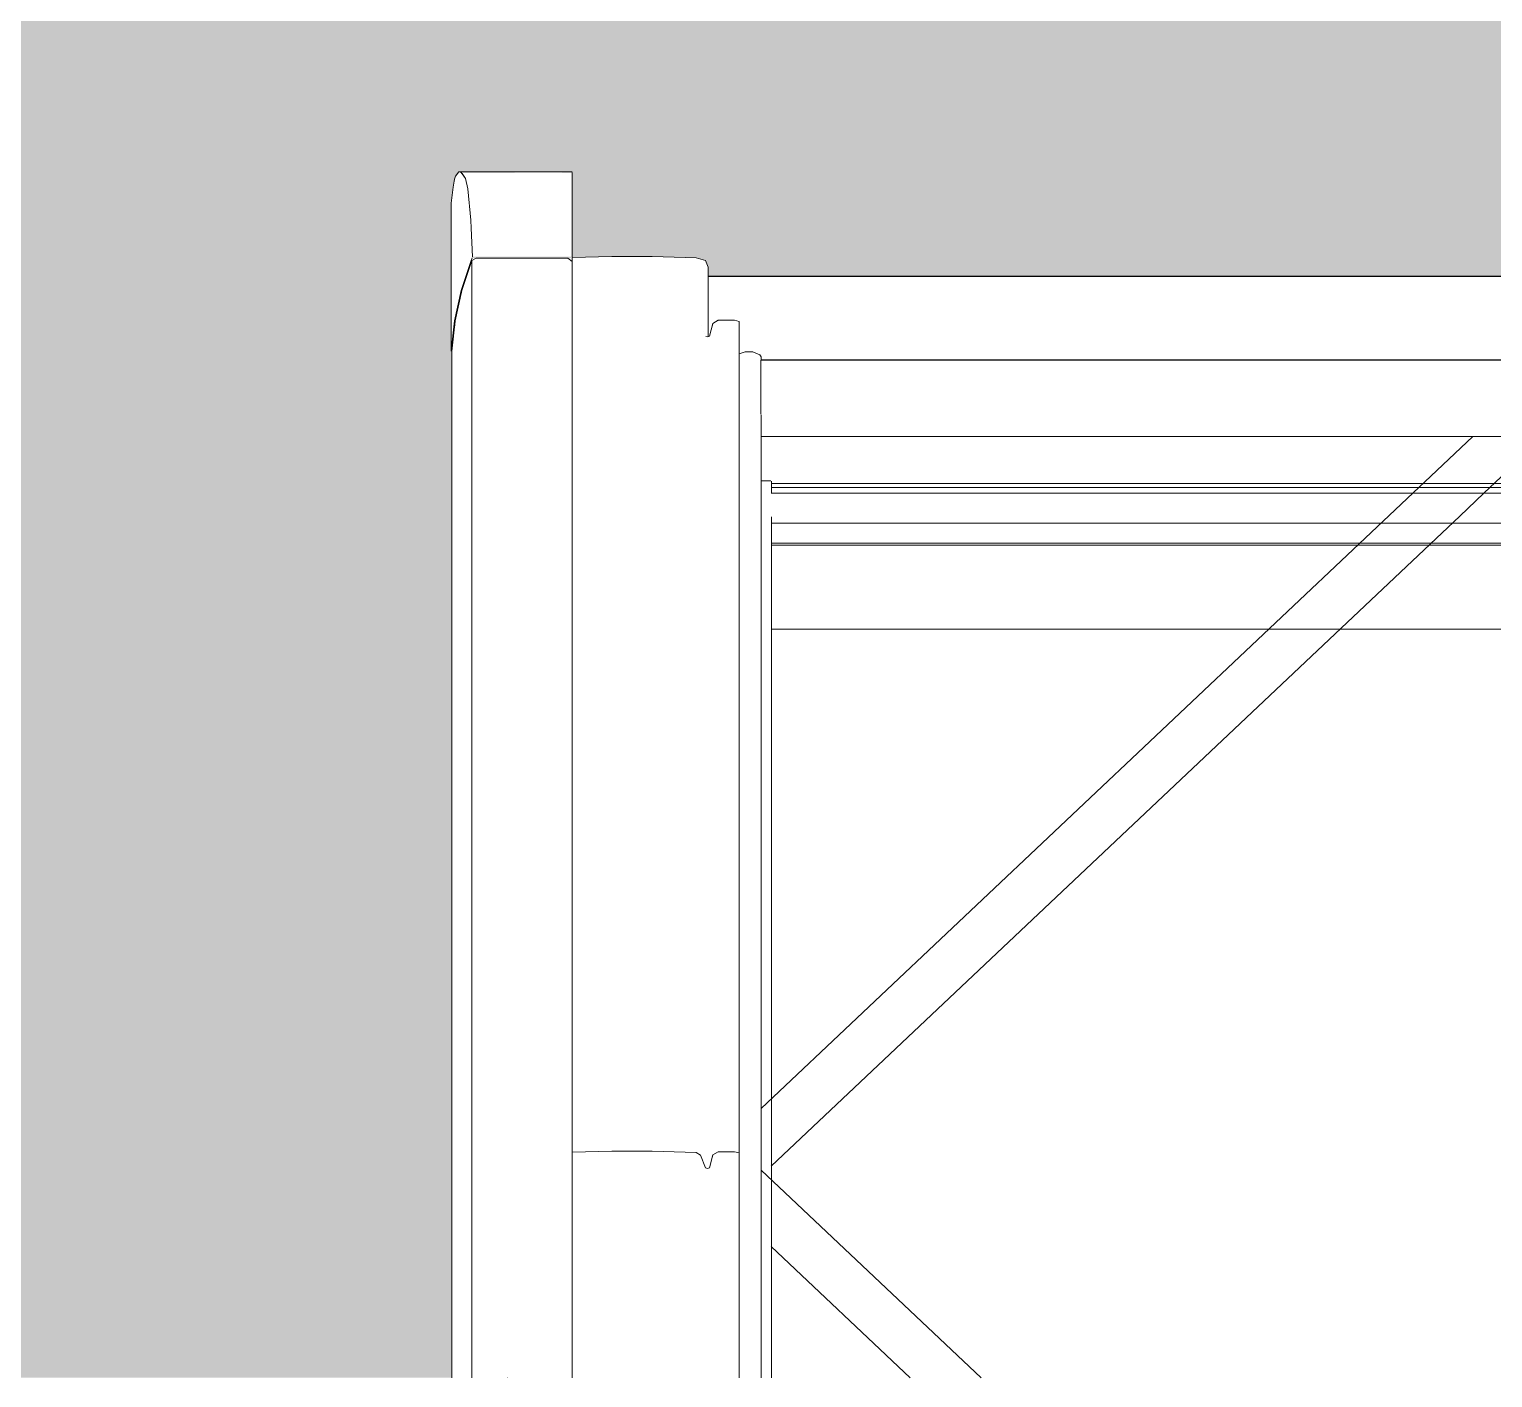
# Model space of a CAD drawing. Header units: metres. Extents: x -3 to 171, y -23 to 41.
# Drawn here: x 16.045 to 16.632, y -22.523 to -21.982 of the extents above; entities that cross this region are included whole.
import ezdxf

# ---------------------------------------------------------------- set-up
doc = ezdxf.new("R2010")
doc.units = ezdxf.units.M
doc.header["$MEASUREMENT"] = 0
doc.set_wipeout_variables(frame=1)
doc.linetypes.add('Schnittlinie', pattern=[0.006, 0.003, -0.0015, 0, -0.0015])
doc.linetypes.add('Wipeout_Contour', pattern=[1, 0, -1])
for name, color, linetype in [('4._1.DG PP STG1_1_325 Dachfenster', 7, 'Continuous'), ('4._1.DG PP STG1_1_330 Dachaufbau', 7, 'Continuous'), ('4._1.DG PP STG1_1_851 Marker Schnitt', 7, 'Continuous')]:
    doc.layers.add(name, color=color, linetype=linetype)

msp = doc.modelspace()

# ---------------------------------------------------------------- linework, layer by layer
at = {"layer": '4._1.DG PP STG1_1_325 Dachfenster', "color": 7, "linetype": 'Continuous', "lineweight": 13, "ltscale": 1000, "true_color": 0xf4f4f4, "flags": 128}
for points in [[(16.9373, -22.24246), (16.3427, -22.24246)], [(16.3427, -22.28679), (16.9373, -22.28679)]]:
    msp.add_lwpolyline(points, dxfattribs=at)

# ---------------------------------------------------------------- wipeouts: each hides what was drawn before it
at = {"color": 254, "linetype": 'Wipeout_Contour', "lineweight": 0, "ltscale": 111.871495}
msp.add_wipeout([(17.89688, -22.11982), (16.23688, -22.11982), (16.23688, -22.14457), (17.89688, -22.14457)], dxfattribs=at).dxf.layer = '4._1.DG PP STG1_1_330 Dachaufbau'

# ---------------------------------------------------------------- next in the draw order: hatches: boundary and pattern name
at = {"layer": '4._1.DG PP STG1_1_330 Dachaufbau', "linetype": 'Continuous', "lineweight": 0, "true_color": 0x000000}
msp.add_hatch(color=18, dxfattribs=at).paths.add_polyline_path([(12.32089, -21.27982), (12.32089, -21.295), (15.47503, -21.295), (15.47503, -22.52309), (16.23688, -22.52309), (16.23688, -22.11982), (17.89688, -22.11982), (17.89688, -22.52309), (18.92527, -22.52309), (18.9306, -21.27982)])

# ---------------------------------------------------------------- next in the draw order: linework, layer by layer
at = {"layer": '4._1.DG PP STG1_1_330 Dachaufbau', "color": 7, "linetype": 'Continuous', "lineweight": 18, "ltscale": 1000, "flags": 128}
msp.add_lwpolyline([(17.89688, -22.11982), (16.23688, -22.11982)], dxfattribs=at)
at = {"layer": '4._1.DG PP STG1_1_851 Marker Schnitt', "color": 7, "linetype": 'Schnittlinie', "lineweight": 13, "ltscale": 1000}
msp.add_line((5.88451, -22.12333), (19.85, -22.12333), dxfattribs=at)

# ---------------------------------------------------------------- next in the draw order: wipeouts: each hides what was drawn before it
at = {"color": 254, "linetype": 'Wipeout_Contour', "lineweight": 0, "ltscale": 136.496832}
msp.add_wipeout([(16.2143, -22.05172), (16.2143, -22.11113), (16.2156, -22.09889), (16.2156, -22.04206), (16.21507, -22.04523)], dxfattribs=at).dxf.layer = '4._1.DG PP STG1_1_325 Dachfenster'
at = {"color": 254, "linetype": 'Wipeout_Contour', "lineweight": 0, "ltscale": 83.578569}
msp.add_wipeout([(16.3385, -22.11475), (16.9415, -22.11475), (16.3385, -22.11454)], dxfattribs=at).dxf.layer = '4._1.DG PP STG1_1_325 Dachfenster'
at = {"color": 254, "linetype": 'Wipeout_Contour', "lineweight": 0, "ltscale": 110.77693}
msp.add_wipeout([(16.3385, -22.12967), (16.9415, -22.12967), (16.9415, -22.12536), (16.3385, -22.12536)], dxfattribs=at).dxf.layer = '4._1.DG PP STG1_1_325 Dachfenster'
at = {"color": 254, "linetype": 'Wipeout_Contour', "lineweight": 0, "ltscale": 110.810323}
msp.add_wipeout([(16.3386, -22.13745), (16.3386, -22.13851), (16.9414, -22.13851), (16.9414, -22.13745)], dxfattribs=at).dxf.layer = '4._1.DG PP STG1_1_325 Dachfenster'
at = {"color": 254, "linetype": 'Wipeout_Contour', "lineweight": 0, "ltscale": 111.018829}
msp.add_wipeout([(16.2787, -22.4321), (16.2628, -22.43262), (16.2628, -22.52309), (16.2787, -22.52309)], dxfattribs=at).dxf.layer = '4._1.DG PP STG1_1_325 Dachfenster'
at = {"color": 254, "linetype": 'Wipeout_Contour', "lineweight": 0, "ltscale": 111.137043}
msp.add_wipeout([(16.3171, -22.4391), (16.3171, -22.52309), (16.3179, -22.52309), (16.3179, -22.43882)], dxfattribs=at).dxf.layer = '4._1.DG PP STG1_1_325 Dachfenster'
at = {"color": 254, "linetype": 'Wipeout_Contour', "lineweight": 0, "ltscale": 112.050557}
msp.add_wipeout([(17.89688, -22.17992), (16.23688, -22.17992), (16.23688, -22.1976), (17.89688, -22.1976)], dxfattribs=at).dxf.layer = '4._1.DG PP STG1_1_330 Dachaufbau'

# ---------------------------------------------------------------- next in the draw order: linework, layer by layer
at = {"layer": '4._1.DG PP STG1_1_330 Dachaufbau', "color": 7, "linetype": 'Continuous', "lineweight": 18, "ltscale": 1000, "flags": 128}
msp.add_lwpolyline([(16.23688, -22.1976), (17.89688, -22.1976)], dxfattribs=at)

# ---------------------------------------------------------------- next in the draw order: wipeouts: each hides what was drawn before it
at = {"color": 254, "linetype": 'Wipeout_Contour', "lineweight": 0, "ltscale": 163.520331}
msp.add_wipeout([(16.2156, -22.09889), (16.2183, -22.08671), (16.2183, -22.03938), (16.2173, -22.03909), (16.21599, -22.04094), (16.2156, -22.04206)], dxfattribs=at).dxf.layer = '4._1.DG PP STG1_1_325 Dachfenster'
at = {"color": 254, "linetype": 'Wipeout_Contour', "lineweight": 0, "ltscale": 110.753199}
msp.add_wipeout([(16.3385, -22.11475), (16.3385, -22.12536), (16.9415, -22.12536), (16.9415, -22.11475)], dxfattribs=at).dxf.layer = '4._1.DG PP STG1_1_325 Dachfenster'
at = {"color": 254, "linetype": 'Wipeout_Contour', "lineweight": 0, "ltscale": 110.791858}
msp.add_wipeout([(16.3385, -22.13469), (16.9415, -22.13469), (16.9415, -22.12967), (16.3385, -22.12967)], dxfattribs=at).dxf.layer = '4._1.DG PP STG1_1_325 Dachfenster'
at = {"color": 254, "linetype": 'Wipeout_Contour', "lineweight": 0, "ltscale": 110.813021}
msp.add_wipeout([(16.3386, -22.13851), (16.3386, -22.13915), (16.9414, -22.13915), (16.9414, -22.13851)], dxfattribs=at).dxf.layer = '4._1.DG PP STG1_1_325 Dachfenster'
at = {"color": 254, "linetype": 'Wipeout_Contour', "lineweight": 0, "ltscale": 111.134598}
msp.add_wipeout([(16.3163, -22.43889), (16.3163, -22.52309), (16.3171, -22.52309), (16.3171, -22.4391)], dxfattribs=at).dxf.layer = '4._1.DG PP STG1_1_325 Dachfenster'
at = {"color": 254, "linetype": 'Wipeout_Contour', "lineweight": 0, "ltscale": 111.966853}
msp.add_wipeout([(17.89688, -22.14457), (16.23688, -22.14457), (16.23688, -22.17992), (17.89688, -22.17992)], dxfattribs=at).dxf.layer = '4._1.DG PP STG1_1_330 Dachaufbau'

# ---------------------------------------------------------------- next in the draw order: linework, layer by layer
at = {"layer": '4._1.DG PP STG1_1_330 Dachaufbau', "color": 7, "linetype": 'Continuous', "lineweight": 18, "ltscale": 1000, "flags": 128}
msp.add_lwpolyline([(16.23688, -22.11982), (16.23688, -22.52309)], dxfattribs=at)

# ---------------------------------------------------------------- next in the draw order: wipeouts: each hides what was drawn before it
at = {"color": 254, "linetype": 'Wipeout_Contour', "lineweight": 0, "ltscale": 110.81517}
msp.add_wipeout([(16.3386, -22.13915), (16.3386, -22.13986), (16.9414, -22.13986), (16.9414, -22.13915)], dxfattribs=at).dxf.layer = '4._1.DG PP STG1_1_325 Dachfenster'
at = {"color": 254, "linetype": 'Wipeout_Contour', "lineweight": 0, "ltscale": 83.652219}
msp.add_wipeout([(16.3386, -22.14537), (16.9414, -22.14537), (16.3386, -22.1453)], dxfattribs=at).dxf.layer = '4._1.DG PP STG1_1_325 Dachfenster'
at = {"color": 254, "linetype": 'Wipeout_Contour', "lineweight": 0, "ltscale": 111.171892}
msp.add_wipeout([(16.3143, -22.43373), (16.3143, -22.52309), (16.3163, -22.52309), (16.3163, -22.43889)], dxfattribs=at).dxf.layer = '4._1.DG PP STG1_1_325 Dachfenster'

# ---------------------------------------------------------------- next in the draw order: wipeouts: each hides what was drawn before it
at = {"color": 254, "linetype": 'Wipeout_Contour', "lineweight": 0, "ltscale": 110.825085}
msp.add_wipeout([(16.3386, -22.1453), (16.9414, -22.1453), (16.9414, -22.13986), (16.3386, -22.13986)], dxfattribs=at).dxf.layer = '4._1.DG PP STG1_1_325 Dachfenster'
at = {"color": 254, "linetype": 'Wipeout_Contour', "lineweight": 0, "ltscale": 111.125064}
msp.add_wipeout([(16.3125, -22.43267), (16.3125, -22.52309), (16.3143, -22.52309), (16.3143, -22.43373)], dxfattribs=at).dxf.layer = '4._1.DG PP STG1_1_325 Dachfenster'
at = {"color": 254, "linetype": 'Wipeout_Contour', "lineweight": 0, "ltscale": 111.178354}
msp.add_wipeout([(16.3179, -22.43882), (16.3179, -22.52309), (16.3192, -22.52309), (16.3192, -22.43366)], dxfattribs=at).dxf.layer = '4._1.DG PP STG1_1_325 Dachfenster'

# ---------------------------------------------------------------- next in the draw order: wipeouts: each hides what was drawn before it
at = {"color": 254, "linetype": 'Wipeout_Contour', "lineweight": 0, "ltscale": 166.221802}
msp.add_wipeout([(16.3385, -22.13554), (16.3385, -22.1364), (16.3386, -22.13745), (16.9414, -22.13745), (16.9414, -22.13667), (16.9415, -22.13554)], dxfattribs=at).dxf.layer = '4._1.DG PP STG1_1_325 Dachfenster'
at = {"color": 254, "linetype": 'Wipeout_Contour', "lineweight": 0, "ltscale": 111.09678}
msp.add_wipeout([(16.2949, -22.4321), (16.2949, -22.52309), (16.3125, -22.52309), (16.3125, -22.43267)], dxfattribs=at).dxf.layer = '4._1.DG PP STG1_1_325 Dachfenster'
at = {"color": 254, "linetype": 'Wipeout_Contour', "lineweight": 0, "ltscale": 111.142502}
msp.add_wipeout([(16.3192, -22.43366), (16.3192, -22.52309), (16.3213, -22.52309), (16.3213, -22.43239)], dxfattribs=at).dxf.layer = '4._1.DG PP STG1_1_325 Dachfenster'

# ---------------------------------------------------------------- next in the draw order: wipeouts: each hides what was drawn before it
at = {"color": 254, "linetype": 'Wipeout_Contour', "lineweight": 0, "ltscale": 110.464276}
msp.add_wipeout([(16.3171, -22.10542), (16.3171, -22.4391), (16.3179, -22.43882), (16.3179, -22.10514)], dxfattribs=at).dxf.layer = '4._1.DG PP STG1_1_325 Dachfenster'
at = {"color": 254, "linetype": 'Wipeout_Contour', "lineweight": 0, "ltscale": 110.801165}
msp.add_wipeout([(16.3385, -22.13554), (16.9415, -22.13554), (16.9415, -22.13469), (16.3385, -22.13469)], dxfattribs=at).dxf.layer = '4._1.DG PP STG1_1_325 Dachfenster'
at = {"color": 254, "linetype": 'Wipeout_Contour', "lineweight": 0, "ltscale": 111.051584}
msp.add_wipeout([(16.2949, -22.4321), (16.2787, -22.4321), (16.2787, -22.52309), (16.2949, -22.52309)], dxfattribs=at).dxf.layer = '4._1.DG PP STG1_1_325 Dachfenster'
at = {"color": 254, "linetype": 'Wipeout_Contour', "lineweight": 0, "ltscale": 111.140638}
msp.add_wipeout([(16.3213, -22.52309), (16.3279, -22.52309), (16.3279, -22.43239), (16.3213, -22.43239)], dxfattribs=at).dxf.layer = '4._1.DG PP STG1_1_325 Dachfenster'

# ---------------------------------------------------------------- next in the draw order: wipeouts: each hides what was drawn before it
at = {"color": 254, "linetype": 'Wipeout_Contour', "lineweight": 0, "ltscale": 110.332749}
msp.add_wipeout([(16.2628, -22.43262), (16.2787, -22.4321), (16.2787, -22.09838), (16.2628, -22.0989)], dxfattribs=at).dxf.layer = '4._1.DG PP STG1_1_325 Dachfenster'
at = {"color": 254, "linetype": 'Wipeout_Contour', "lineweight": 0, "ltscale": 110.386004}
msp.add_wipeout([(16.3163, -22.43889), (16.3171, -22.4391), (16.3171, -22.10542), (16.3164, -22.10523)], dxfattribs=at).dxf.layer = '4._1.DG PP STG1_1_325 Dachfenster'
at = {"color": 254, "linetype": 'Wipeout_Contour', "lineweight": 0, "ltscale": 111.15537}
msp.add_wipeout([(16.3279, -22.43239), (16.3279, -22.52309), (16.3298, -22.52309), (16.3298, -22.43288)], dxfattribs=at).dxf.layer = '4._1.DG PP STG1_1_325 Dachfenster'

# ---------------------------------------------------------------- next in the draw order: wipeouts: each hides what was drawn before it
at = {"color": 254, "linetype": 'Wipeout_Contour', "lineweight": 0, "ltscale": 110.450586}
msp.add_wipeout([(16.3163, -22.10517), (16.3143, -22.10001), (16.3143, -22.43373), (16.3163, -22.43889)], dxfattribs=at).dxf.layer = '4._1.DG PP STG1_1_325 Dachfenster'
at = {"color": 254, "linetype": 'Wipeout_Contour', "lineweight": 0, "ltscale": 110.470594}
msp.add_wipeout([(16.3279, -22.0987), (16.3279, -22.43239), (16.3298, -22.43288), (16.3298, -22.0992)], dxfattribs=at).dxf.layer = '4._1.DG PP STG1_1_325 Dachfenster'

# ---------------------------------------------------------------- next in the draw order: wipeouts: each hides what was drawn before it
at = {"color": 254, "linetype": 'Wipeout_Contour', "lineweight": 0, "ltscale": 110.435997}
msp.add_wipeout([(16.3125, -22.09895), (16.3125, -22.43267), (16.3143, -22.43373), (16.3143, -22.10001)], dxfattribs=at).dxf.layer = '4._1.DG PP STG1_1_325 Dachfenster'
at = {"color": 254, "linetype": 'Wipeout_Contour', "lineweight": 0, "ltscale": 110.457582}
msp.add_wipeout([(16.3179, -22.10514), (16.3179, -22.43882), (16.3192, -22.43366), (16.3192, -22.09998)], dxfattribs=at).dxf.layer = '4._1.DG PP STG1_1_325 Dachfenster'

# ---------------------------------------------------------------- next in the draw order: linework, layer by layer
at = {"layer": '4._1.DG PP STG1_1_325 Dachfenster', "color": 7, "linetype": 'Continuous', "lineweight": 13, "ltscale": 1000, "flags": 128}
for points in [[(16.3171, -22.4391), (16.3163, -22.43889)], [(16.3179, -22.43882), (16.3171, -22.4391)]]:
    msp.add_lwpolyline(points, dxfattribs=at)

# ---------------------------------------------------------------- next in the draw order: wipeouts: each hides what was drawn before it
at = {"color": 254, "linetype": 'Wipeout_Contour', "lineweight": 0, "ltscale": 110.410719}
msp.add_wipeout([(16.2949, -22.09838), (16.2949, -22.4321), (16.3125, -22.43267), (16.3125, -22.09895)], dxfattribs=at).dxf.layer = '4._1.DG PP STG1_1_325 Dachfenster'
at = {"color": 254, "linetype": 'Wipeout_Contour', "lineweight": 0, "ltscale": 110.451567}
msp.add_wipeout([(16.3192, -22.09998), (16.3192, -22.43366), (16.3213, -22.43239), (16.3213, -22.0987)], dxfattribs=at).dxf.layer = '4._1.DG PP STG1_1_325 Dachfenster'

# ---------------------------------------------------------------- next in the draw order: linework, layer by layer
at = {"layer": '4._1.DG PP STG1_1_325 Dachfenster', "color": 7, "linetype": 'Continuous', "lineweight": 13, "ltscale": 1000, "flags": 128}
for points in [[(16.3143, -22.43373), (16.3125, -22.43267)], [(16.3163, -22.43889), (16.3143, -22.43373)]]:
    msp.add_lwpolyline(points, dxfattribs=at)

# ---------------------------------------------------------------- next in the draw order: wipeouts: each hides what was drawn before it
at = {"color": 254, "linetype": 'Wipeout_Contour', "lineweight": 0, "ltscale": 109.592842}
msp.add_wipeout([(16.3143, -22.10001), (16.3163, -22.1051), (16.3173, -22.07745), (16.3163, -22.0747)], dxfattribs=at).dxf.layer = '4._1.DG PP STG1_1_325 Dachfenster'
at = {"color": 254, "linetype": 'Wipeout_Contour', "lineweight": 0, "ltscale": 110.369857}
msp.add_wipeout([(16.2787, -22.4321), (16.2949, -22.4321), (16.2949, -22.09838), (16.2787, -22.09838)], dxfattribs=at).dxf.layer = '4._1.DG PP STG1_1_325 Dachfenster'
at = {"color": 254, "linetype": 'Wipeout_Contour', "lineweight": 0, "ltscale": 110.46002}
msp.add_wipeout([(16.3279, -22.0987), (16.3213, -22.0987), (16.3213, -22.43239), (16.3279, -22.43239)], dxfattribs=at).dxf.layer = '4._1.DG PP STG1_1_325 Dachfenster'

# ---------------------------------------------------------------- next in the draw order: linework, layer by layer
at = {"layer": '4._1.DG PP STG1_1_325 Dachfenster', "color": 7, "linetype": 'Continuous', "lineweight": 13, "ltscale": 1000, "flags": 128}
for points in [[(16.3192, -22.43366), (16.3179, -22.43882)], [(16.3213, -22.43239), (16.3192, -22.43366)]]:
    msp.add_lwpolyline(points, dxfattribs=at)

# ---------------------------------------------------------------- next in the draw order: wipeouts: each hides what was drawn before it
at = {"color": 254, "linetype": 'Wipeout_Contour', "lineweight": 0, "ltscale": 109.747323}
msp.add_wipeout([(16.2628, -22.07358), (16.2628, -22.0989), (16.2787, -22.09838), (16.2787, -22.07307)], dxfattribs=at).dxf.layer = '4._1.DG PP STG1_1_325 Dachfenster'
at = {"color": 254, "linetype": 'Wipeout_Contour', "lineweight": 0, "ltscale": 109.82635}
msp.add_wipeout([(16.3125, -22.07364), (16.2949, -22.07307), (16.2949, -22.09838), (16.3125, -22.09895)], dxfattribs=at).dxf.layer = '4._1.DG PP STG1_1_325 Dachfenster'

# ---------------------------------------------------------------- next in the draw order: wipeouts: each hides what was drawn before it
at = {"color": 254, "linetype": 'Wipeout_Contour', "lineweight": 0, "ltscale": 109.785188}
msp.add_wipeout([(16.2787, -22.09838), (16.2949, -22.09838), (16.2949, -22.07307), (16.2787, -22.07307)], dxfattribs=at).dxf.layer = '4._1.DG PP STG1_1_325 Dachfenster'
at = {"color": 254, "linetype": 'Wipeout_Contour', "lineweight": 0, "ltscale": 327.846982}
msp.add_wipeout([(16.2143, -22.11113), (16.2158, -22.09889), (16.2185, -22.08671), (16.2225, -22.07476), (16.2243, -22.07381), (16.2611, -22.07381), (16.2628, -22.07506), (16.2628, -22.07366), (16.22272, -22.07366), (16.2223, -22.07476), (16.2183, -22.08671), (16.2156, -22.09889)], dxfattribs=at).dxf.layer = '4._1.DG PP STG1_1_325 Dachfenster'
at = {"color": 254, "linetype": 'Wipeout_Contour', "lineweight": 0, "ltscale": 82.303093}
msp.add_wipeout([(16.3125, -22.07364), (16.3125, -22.09895), (16.3163, -22.0747)], dxfattribs=at).dxf.layer = '4._1.DG PP STG1_1_325 Dachfenster'

# ---------------------------------------------------------------- next in the draw order: wipeouts: each hides what was drawn before it
at = {"color": 254, "linetype": 'Wipeout_Contour', "lineweight": 0, "ltscale": 218.021556}
msp.add_wipeout([(16.2183, -22.03938), (16.2183, -22.08671), (16.2223, -22.07476), (16.2223, -22.06172), (16.22218, -22.05852), (16.22097, -22.046), (16.22, -22.04179), (16.2186, -22.03944)], dxfattribs=at).dxf.layer = '4._1.DG PP STG1_1_325 Dachfenster'
at = {"color": 254, "linetype": 'Wipeout_Contour', "lineweight": 0, "ltscale": 82.77319}
msp.add_wipeout([(16.3163, -22.0747), (16.3125, -22.09895), (16.3143, -22.10001)], dxfattribs=at).dxf.layer = '4._1.DG PP STG1_1_325 Dachfenster'
at = {"color": 254, "linetype": 'Wipeout_Contour', "lineweight": 0, "ltscale": 110.383243}
msp.add_wipeout([(16.2158, -22.09889), (16.2145, -22.11113), (16.2145, -22.52309), (16.2158, -22.52309)], dxfattribs=at).dxf.layer = '4._1.DG PP STG1_1_325 Dachfenster'

# ---------------------------------------------------------------- next in the draw order: wipeouts: each hides what was drawn before it
at = {"color": 254, "linetype": 'Wipeout_Contour', "lineweight": 0, "ltscale": 82.689504}
msp.add_wipeout([(16.2173, -22.03909), (16.2183, -22.03938), (16.2628, -22.03944)], dxfattribs=at).dxf.layer = '4._1.DG PP STG1_1_325 Dachfenster'
at = {"color": 254, "linetype": 'Wipeout_Contour', "lineweight": 0, "ltscale": 109.554585}
msp.add_wipeout([(16.22097, -22.046), (16.22218, -22.05852), (16.2628, -22.05852), (16.2628, -22.046)], dxfattribs=at).dxf.layer = '4._1.DG PP STG1_1_325 Dachfenster'
at = {"color": 254, "linetype": 'Wipeout_Contour', "lineweight": 0, "ltscale": 82.623824}
msp.add_wipeout([(16.3173, -22.07745), (16.3163, -22.1051), (16.3171, -22.10542)], dxfattribs=at).dxf.layer = '4._1.DG PP STG1_1_325 Dachfenster'
at = {"color": 254, "linetype": 'Wipeout_Contour', "lineweight": 0, "ltscale": 110.367726}
msp.add_wipeout([(16.2185, -22.08671), (16.2158, -22.09889), (16.2158, -22.52309), (16.2185, -22.52309)], dxfattribs=at).dxf.layer = '4._1.DG PP STG1_1_325 Dachfenster'

# ---------------------------------------------------------------- next in the draw order: linework, layer by layer
at = {"layer": '4._1.DG PP STG1_1_325 Dachfenster', "color": 7, "linetype": 'Continuous', "lineweight": 13, "ltscale": 1000, "flags": 128}
for points in [[(16.2143, -22.05172), (16.2143, -22.11113)], [(16.3173, -22.07745), (16.3163, -22.0747)], [(16.2145, -22.11113), (16.2145, -22.52309)]]:
    msp.add_lwpolyline(points, dxfattribs=at)

# ---------------------------------------------------------------- next in the draw order: wipeouts: each hides what was drawn before it
at = {"color": 254, "linetype": 'Wipeout_Contour', "lineweight": 0, "ltscale": 109.512512}
msp.add_wipeout([(16.2186, -22.03944), (16.22, -22.04179), (16.2628, -22.04179), (16.2628, -22.03944)], dxfattribs=at).dxf.layer = '4._1.DG PP STG1_1_325 Dachfenster'
at = {"color": 254, "linetype": 'Wipeout_Contour', "lineweight": 0, "ltscale": 137.06415}
msp.add_wipeout([(16.22218, -22.05852), (16.2223, -22.06172), (16.22281, -22.07323), (16.2628, -22.07323), (16.2628, -22.05852)], dxfattribs=at).dxf.layer = '4._1.DG PP STG1_1_325 Dachfenster'
at = {"color": 254, "linetype": 'Wipeout_Contour', "lineweight": 0, "ltscale": 110.649186}
msp.add_wipeout([(16.9627, -22.0811), (16.3173, -22.0811), (16.3173, -22.09305), (16.9627, -22.09305)], dxfattribs=at).dxf.layer = '4._1.DG PP STG1_1_325 Dachfenster'

# ---------------------------------------------------------------- next in the draw order: wipeouts: each hides what was drawn before it
at = {"color": 254, "linetype": 'Wipeout_Contour', "lineweight": 0, "ltscale": 109.530049}
msp.add_wipeout([(16.2628, -22.04179), (16.22, -22.04179), (16.22097, -22.046), (16.2628, -22.046)], dxfattribs=at).dxf.layer = '4._1.DG PP STG1_1_325 Dachfenster'
at = {"color": 254, "linetype": 'Wipeout_Contour', "lineweight": 0, "ltscale": 82.819845}
msp.add_wipeout([(16.2223, -22.06172), (16.2223, -22.07476), (16.22272, -22.07366)], dxfattribs=at).dxf.layer = '4._1.DG PP STG1_1_325 Dachfenster'
at = {"color": 254, "linetype": 'Wipeout_Contour', "lineweight": 0, "ltscale": 110.424029}
msp.add_wipeout([(16.2628, -22.07506), (16.2611, -22.07381), (16.2611, -22.52309), (16.2628, -22.52309)], dxfattribs=at).dxf.layer = '4._1.DG PP STG1_1_325 Dachfenster'
at = {"color": 254, "linetype": 'Wipeout_Contour', "lineweight": 0, "ltscale": 83.486438}
msp.add_wipeout([(16.3173, -22.0811), (16.9627, -22.0811), (16.3173, -22.08103)], dxfattribs=at).dxf.layer = '4._1.DG PP STG1_1_325 Dachfenster'
at = {"color": 254, "linetype": 'Wipeout_Contour', "lineweight": 0, "ltscale": 443.236709}
msp.add_wipeout([(16.9627, -22.09305), (16.3173, -22.09305), (16.3173, -22.10535), (16.3179, -22.10514), (16.3192, -22.09998), (16.3213, -22.0987), (16.3279, -22.0987), (16.3298, -22.0992), (16.3298, -22.10761), (16.9502, -22.10761), (16.9502, -22.0992), (16.9521, -22.0987), (16.9587, -22.0987), (16.9608, -22.09998), (16.9621, -22.10514), (16.9627, -22.10535)], dxfattribs=at).dxf.layer = '4._1.DG PP STG1_1_325 Dachfenster'

# ---------------------------------------------------------------- next in the draw order: linework, layer by layer
at = {"layer": '4._1.DG PP STG1_1_325 Dachfenster', "color": 7, "linetype": 'Continuous', "lineweight": 13, "ltscale": 1000, "flags": 128}
for points in [[(16.2173, -22.03909), (16.2628, -22.03909)], [(16.3173, -22.10535), (16.3173, -22.07745)], [(16.3173, -22.08103), (16.9627, -22.08103)], [(16.3179, -22.10514), (16.3192, -22.09998)], [(16.3192, -22.09998), (16.3213, -22.0987)], [(16.3213, -22.0987), (16.3279, -22.0987), (16.3298, -22.0992)], [(16.3164, -22.10523), (16.3171, -22.10542)], [(16.3171, -22.10542), (16.3179, -22.10514)]]:
    msp.add_lwpolyline(points, dxfattribs=at)

# ---------------------------------------------------------------- next in the draw order: wipeouts: each hides what was drawn before it
at = {"color": 254, "linetype": 'Wipeout_Contour', "lineweight": 0, "ltscale": 110.355412}
msp.add_wipeout([(16.2225, -22.07476), (16.2185, -22.08671), (16.2185, -22.52309), (16.2225, -22.52309)], dxfattribs=at).dxf.layer = '4._1.DG PP STG1_1_325 Dachfenster'
at = {"color": 254, "linetype": 'Wipeout_Contour', "lineweight": 0, "ltscale": 388.751125}
msp.add_wipeout([(16.9502, -22.10761), (16.3298, -22.10761), (16.3298, -22.11218), (16.3322, -22.11136), (16.3353, -22.11143), (16.3381, -22.11256), (16.3386, -22.11341), (16.3386, -22.11454), (16.9414, -22.11454), (16.9414, -22.11341), (16.9419, -22.11256), (16.9447, -22.11143), (16.9478, -22.11136), (16.9502, -22.11218)], dxfattribs=at).dxf.layer = '4._1.DG PP STG1_1_325 Dachfenster'

# ---------------------------------------------------------------- next in the draw order: wipeouts: each hides what was drawn before it
at = {"color": 254, "linetype": 'Wipeout_Contour', "lineweight": 0, "ltscale": 110.376043}
msp.add_wipeout([(16.2611, -22.07381), (16.2243, -22.07381), (16.2243, -22.52309), (16.2611, -22.52309)], dxfattribs=at).dxf.layer = '4._1.DG PP STG1_1_325 Dachfenster'
at = {"color": 254, "linetype": 'Wipeout_Contour', "lineweight": 0, "ltscale": 110.645598}
msp.add_wipeout([(16.3322, -22.11136), (16.3298, -22.11218), (16.3298, -22.52309), (16.3322, -22.52309)], dxfattribs=at).dxf.layer = '4._1.DG PP STG1_1_325 Dachfenster'

# ---------------------------------------------------------------- next in the draw order: linework, layer by layer
at = {"layer": '4._1.DG PP STG1_1_325 Dachfenster', "color": 7, "linetype": 'Continuous', "lineweight": 13, "ltscale": 1000, "flags": 128}
for points in [[(16.2628, -22.07323), (16.2628, -22.05852), (16.2628, -22.046), (16.2628, -22.04179), (16.2628, -22.03944)], [(16.3163, -22.0747), (16.3125, -22.07364), (16.2949, -22.07307), (16.2787, -22.07307), (16.2628, -22.07358)], [(16.2611, -22.07381), (16.2628, -22.07506)], [(16.2628, -22.07506), (16.2628, -22.07366)], [(16.2628, -22.07506), (16.2628, -22.52309)], [(16.3125, -22.43267), (16.2949, -22.4321), (16.2787, -22.4321), (16.2628, -22.43262)]]:
    msp.add_lwpolyline(points, dxfattribs=at)

# ---------------------------------------------------------------- next in the draw order: wipeouts: each hides what was drawn before it
at = {"color": 254, "linetype": 'Wipeout_Contour', "lineweight": 0, "ltscale": 110.332451}
msp.add_wipeout([(16.2243, -22.07381), (16.2225, -22.07476), (16.2225, -22.52309), (16.2243, -22.52309)], dxfattribs=at).dxf.layer = '4._1.DG PP STG1_1_325 Dachfenster'
at = {"color": 254, "linetype": 'Wipeout_Contour', "lineweight": 0, "ltscale": 110.650168}
msp.add_wipeout([(16.3353, -22.11143), (16.3322, -22.11136), (16.3322, -22.52309), (16.3353, -22.52309)], dxfattribs=at).dxf.layer = '4._1.DG PP STG1_1_325 Dachfenster'

# ---------------------------------------------------------------- next in the draw order: linework, layer by layer
at = {"layer": '4._1.DG PP STG1_1_325 Dachfenster', "color": 7, "linetype": 'Continuous', "lineweight": 13, "ltscale": 1000, "flags": 128}
for points in [[(16.2143, -22.05172), (16.21507, -22.04523), (16.2156, -22.04206), (16.21599, -22.04094), (16.2173, -22.03909), (16.2183, -22.03938), (16.22, -22.04179), (16.22097, -22.046), (16.22218, -22.05852), (16.2223, -22.06172), (16.22281, -22.07323)], [(16.22272, -22.07366), (16.2223, -22.07476), (16.2183, -22.08671), (16.2156, -22.09889), (16.2143, -22.11113)], [(16.2145, -22.11113), (16.2158, -22.09889), (16.2185, -22.08671), (16.2225, -22.07476)], [(16.2225, -22.07476), (16.2243, -22.07381)], [(16.2225, -22.07476), (16.2225, -22.52309)], [(16.2243, -22.07381), (16.2611, -22.07381)], [(16.3298, -22.0992), (16.3298, -22.43288), (16.3298, -22.52309)], [(16.3322, -22.11136), (16.3298, -22.11218)], [(16.3298, -22.43288), (16.3279, -22.43239), (16.3213, -22.43239)]]:
    msp.add_lwpolyline(points, dxfattribs=at)

# ---------------------------------------------------------------- next in the draw order: wipeouts: each hides what was drawn before it
at = {"color": 254, "linetype": 'Wipeout_Contour', "lineweight": 0, "ltscale": 110.660173}
msp.add_wipeout([(16.3381, -22.11256), (16.3353, -22.11143), (16.3353, -22.52309), (16.3381, -22.52309)], dxfattribs=at).dxf.layer = '4._1.DG PP STG1_1_325 Dachfenster'

# ---------------------------------------------------------------- next in the draw order: wipeouts: each hides what was drawn before it
at = {"color": 254, "linetype": 'Wipeout_Contour', "lineweight": 0, "ltscale": 164.445814}
msp.add_wipeout([(16.3381, -22.11256), (16.3381, -22.52309), (16.3386, -22.52309), (16.3386, -22.13667), (16.3385, -22.11454), (16.3386, -22.11341)], dxfattribs=at).dxf.layer = '4._1.DG PP STG1_1_325 Dachfenster'

# ---------------------------------------------------------------- next in the draw order: linework, layer by layer
at = {"layer": '4._1.DG PP STG1_1_325 Dachfenster', "color": 7, "linetype": 'Continuous', "lineweight": 13, "ltscale": 1000, "flags": 128}
for points in [[(16.3353, -22.11143), (16.3322, -22.11136)], [(16.3381, -22.11256), (16.3353, -22.11143)], [(16.3386, -22.11341), (16.3381, -22.11256)], [(16.3385, -22.11454), (16.9415, -22.11454)], [(16.3386, -22.11341), (16.3386, -22.11454)], [(16.3385, -22.11475), (16.3385, -22.12536), (16.3385, -22.12967), (16.3385, -22.13469), (16.3385, -22.13554), (16.3385, -22.1364)]]:
    msp.add_lwpolyline(points, dxfattribs=at)

# ---------------------------------------------------------------- next in the draw order: wipeouts: each hides what was drawn before it
at = {"color": 254, "linetype": 'Wipeout_Contour', "lineweight": 0, "ltscale": 82.85907}
msp.add_wipeout([(16.3386, -22.14537), (16.3386, -22.41503), (16.62413, -22.14537)], dxfattribs=at).dxf.layer = '4._1.DG PP STG1_1_325 Dachfenster'
at = {"color": 254, "linetype": 'Wipeout_Contour', "lineweight": 0, "ltscale": 84.177995}
msp.add_wipeout([(16.3386, -22.52309), (16.42682, -22.52309), (16.3386, -22.43977)], dxfattribs=at).dxf.layer = '4._1.DG PP STG1_1_325 Dachfenster'

# ---------------------------------------------------------------- next in the draw order: wipeouts: each hides what was drawn before it
at = {"color": 254, "linetype": 'Wipeout_Contour', "lineweight": 0, "ltscale": 223.93443}
msp.add_wipeout([(16.3386, -22.41503), (16.3386, -22.43977), (16.42682, -22.52309), (16.85318, -22.52309), (16.9414, -22.43977), (16.9414, -22.41503), (16.65587, -22.14537), (16.62413, -22.14537)], dxfattribs=at).dxf.layer = '4._1.DG PP STG1_1_325 Dachfenster'

# ---------------------------------------------------------------- next in the draw order: linework, layer by layer
at = {"layer": '4._1.DG PP STG1_1_325 Dachfenster', "color": 7, "linetype": 'Continuous', "lineweight": 13, "ltscale": 1000, "flags": 128}
for points in [[(16.3386, -22.13667), (16.3386, -22.52309)], [(16.3386, -22.1453), (16.9414, -22.1453)], [(16.62413, -22.14537), (16.3386, -22.41503)], [(16.3386, -22.14537), (16.9414, -22.14537)], [(16.64, -22.15725), (16.62854, -22.16807), (16.61881, -22.17726), (16.34257, -22.43815)], [(16.3386, -22.16312), (16.3425, -22.16312)], [(16.3427, -22.16333), (16.3427, -22.16807)], [(16.3427, -22.16418), (16.9373, -22.16418)], [(16.3427, -22.16588), (16.9373, -22.16588)], [(16.34257, -22.16807), (16.93743, -22.16807)], [(16.3427, -22.17755), (16.3427, -22.52309)], [(16.3427, -22.18009), (16.9373, -22.18009)], [(16.3427, -22.18822), (16.9373, -22.18822)], [(16.3427, -22.189), (16.9373, -22.189)], [(16.3427, -22.22273), (16.9373, -22.22273)], [(16.42682, -22.52309), (16.3386, -22.43977)], [(16.39837, -22.52309), (16.34257, -22.47039)]]:
    msp.add_lwpolyline(points, dxfattribs=at)

doc.saveas('drawing.dxf')
